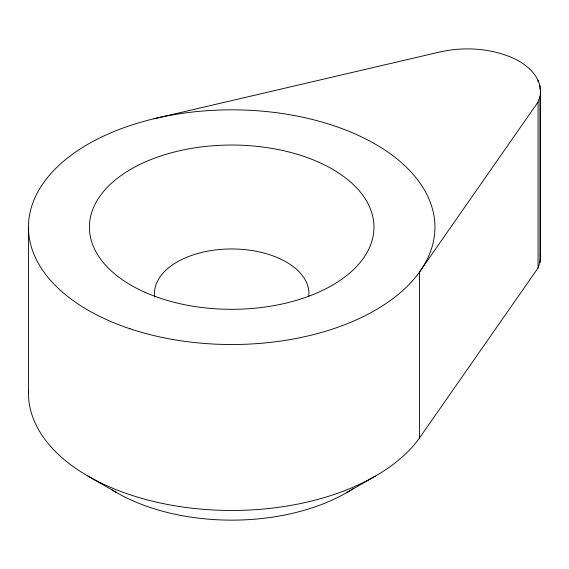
<?xml version="1.0" encoding="UTF-8"?>
<svg xmlns="http://www.w3.org/2000/svg" width="569" height="569" viewBox="0 0 569 569"><rect width="100%" height="100%" fill="white"/><g stroke="black" fill="none" stroke-linecap="round" stroke-linejoin="round"><path stroke-width="0.85" d="M28.5 390.569A203.24 117.342 0 0 0 189.875 507.953A203.24 117.342 0 0 0 419.467 438.03L538.054 267.985L539.924 262.565L539.924 96.616C543.744 78.33 527.122 63.991 511.922 57.59C489.176 47.952 463.358 46.665 439.382 52.078L153.915 118.772M539.924 262.565L540.55 257.053L540.55 91.104M419.467 438.03L419.467 272.082L538.054 102.036L539.924 96.616M346.599 492.662L375.405 476.097M87.982 476.097L116.78 492.662M540.28 254.692L540.55 257.053M539.924 85.592L539.924 89.141M538.054 80.172L538.054 81.943M538.054 102.036L538.054 267.985M28.45 227.18L28.45 393.129M353.498 488.422A162.506 93.821 0 0 1 112.136 489.859M154.676 296.89A77.235 44.588 0 0 1 231.69 248.966A77.235 44.588 0 0 1 308.711 296.89M130.073 328.797A203.24 117.342 0 0 0 434.936 227.18A203.24 117.342 0 0 0 130.073 125.557A203.24 117.342 0 0 0 130.073 328.797M145.081 292.345A142.271 82.135 0 0 0 372.745 237.899A142.271 82.135 0 0 0 177.251 151.29A142.271 82.135 0 0 0 145.081 292.345"/></g></svg>
